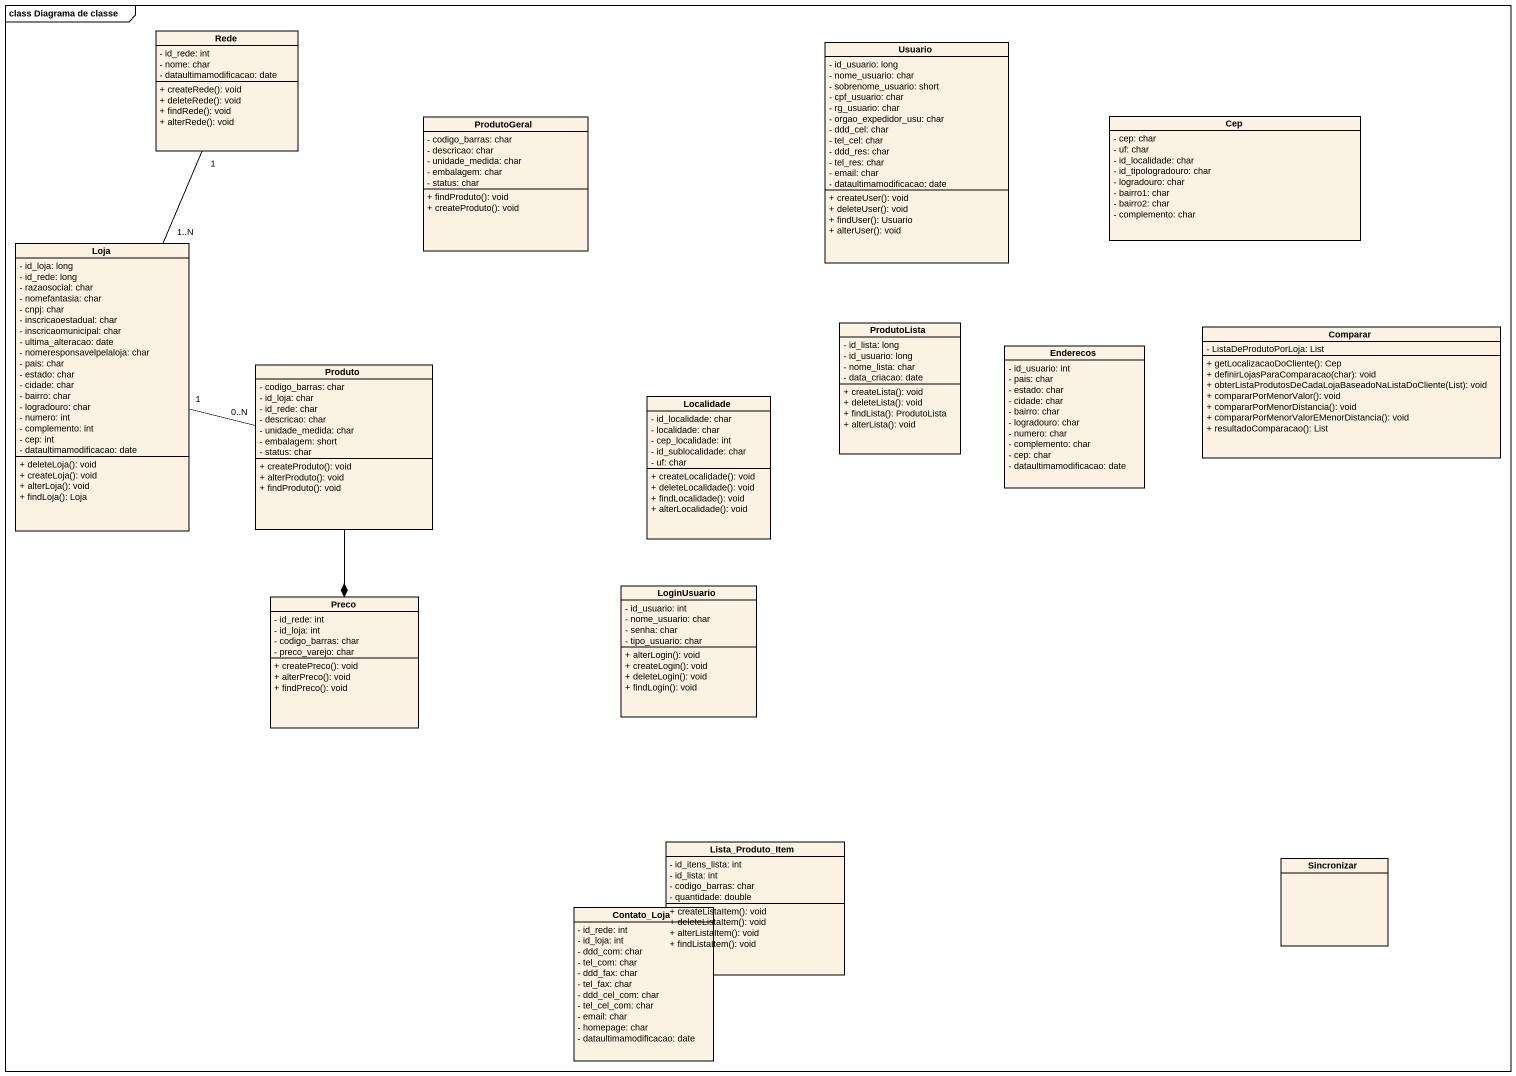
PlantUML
@startuml
mainframe class Diagrama de classe
hide circle
hide empty members
skinparam classAttributeIconSize 0
class Rede {
  - id_rede: int
  - nome: char
  - dataultimamodificacao: date
  + createRede(): void
  + deleteRede(): void
  + findRede(): void
  + alterRede(): void
}
class Usuario {
  - id_usuario: long
  - nome_usuario: char
  - sobrenome_usuario: short
  - cpf_usuario: char
  - rg_usuario: char
  - orgao_expedidor_usu: char
  - ddd_cel: char
  - tel_cel: char
  - ddd_res: char
  - tel_res: char
  - email: char
  - dataultimamodificacao: date
  + createUser(): void
  + deleteUser(): void
  + findUser(): Usuario
  + alterUser(): void
}
class ProdutoGeral {
  - codigo_barras: char
  - descricao: char
  - unidade_medida: char
  - embalagem: char
  - status: char
  + findProduto(): void
  + createProduto(): void
}
class Cep {
  - cep: char
  - uf: char
  - id_localidade: char
  - id_tipologradouro: char
  - logradouro: char
  - bairro1: char
  - bairro2: char
  - complemento: char
}
class Loja {
  - id_loja: long
  - id_rede: long
  - razaosocial: char
  - nomefantasia: char
  - cnpj: char
  - inscricaoestadual: char
  - inscricaomunicipal: char
  - ultima_alteracao: date
  - nomeresponsavelpelaloja: char
  - pais: char
  - estado: char
  - cidade: char
  - bairro: char
  - logradouro: char
  - numero: int
  - complemento: int
  - cep: int
  - dataultimamodificacao: date
  + deleteLoja(): void
  + createLoja(): void
  + alterLoja(): void
  + findLoja(): Loja
}
class ProdutoLista {
  - id_lista: long
  - id_usuario: long
  - nome_lista: char
  - data_criacao: date
  + createLista(): void
  + deleteLista(): void
  + findLista(): ProdutoLista
  + alterLista(): void
}
class Enderecos {
  - id_usuario: int
  - pais: char
  - estado: char
  - cidade: char
  - bairro: char
  - logradouro: char
  - numero: char
  - complemento: char
  - cep: char
  - dataultimamodificacao: date
}
class Comparar {
  - ListaDeProdutoPorLoja: List
  + getLocalizacaoDoCliente(): Cep
  + definirLojasParaComparacao(char): void
  + obterListaProdutosDeCadaLojaBaseadoNaListaDoCliente(List): void
  + compararPorMenorValor(): void
  + compararPorMenorDistancia(): void
  + compararPorMenorValorEMenorDistancia(): void
  + resultadoComparacao(): List
}
class Produto {
  - codigo_barras: char
  - id_loja: char
  - id_rede: char
  - descricao: char
  - unidade_medida: char
  - embalagem: short
  - status: char
  + createProduto(): void
  + alterProduto(): void
  + findProduto(): void
}
class Localidade {
  - id_localidade: char
  - localidade: char
  - cep_localidade: int
  - id_sublocalidade: char
  - uf: char
  + createLocalidade(): void
  + deleteLocalidade(): void
  + findLocalidade(): void
  + alterLocalidade(): void
}
class Preco {
  - id_rede: int
  - id_loja: int
  - codigo_barras: char
  - preco_varejo: char
  + createPreco(): void
  + alterPreco(): void
  + findPreco(): void
}
class LoginUsuario {
  - id_usuario: int
  - nome_usuario: char
  - senha: char
  - tipo_usuario: char
  + alterLogin(): void
  + createLogin(): void
  + deleteLogin(): void
  + findLogin(): void
}
class Lista_Produto_Item {
  - id_itens_lista: int
  - id_lista: int
  - codigo_barras: char
  - quantidade: double
  + createListaItem(): void
  + deleteListaItem(): void
  + alterListaItem(): void
  + findListaItem(): void
}
class Sincronizar
class Contato_Loja {
  - id_rede: int
  - id_loja: int
  - ddd_com: char
  - tel_com: char
  - ddd_fax: char
  - tel_fax: char
  - ddd_cel_com: char
  - tel_cel_com: char
  - email: char
  - homepage: char
  - dataultimamodificacao: date
}
Rede "1" -- "1..N" Loja
Loja "1" -right- "0..N" Produto
Produto --* Preco
@enduml
